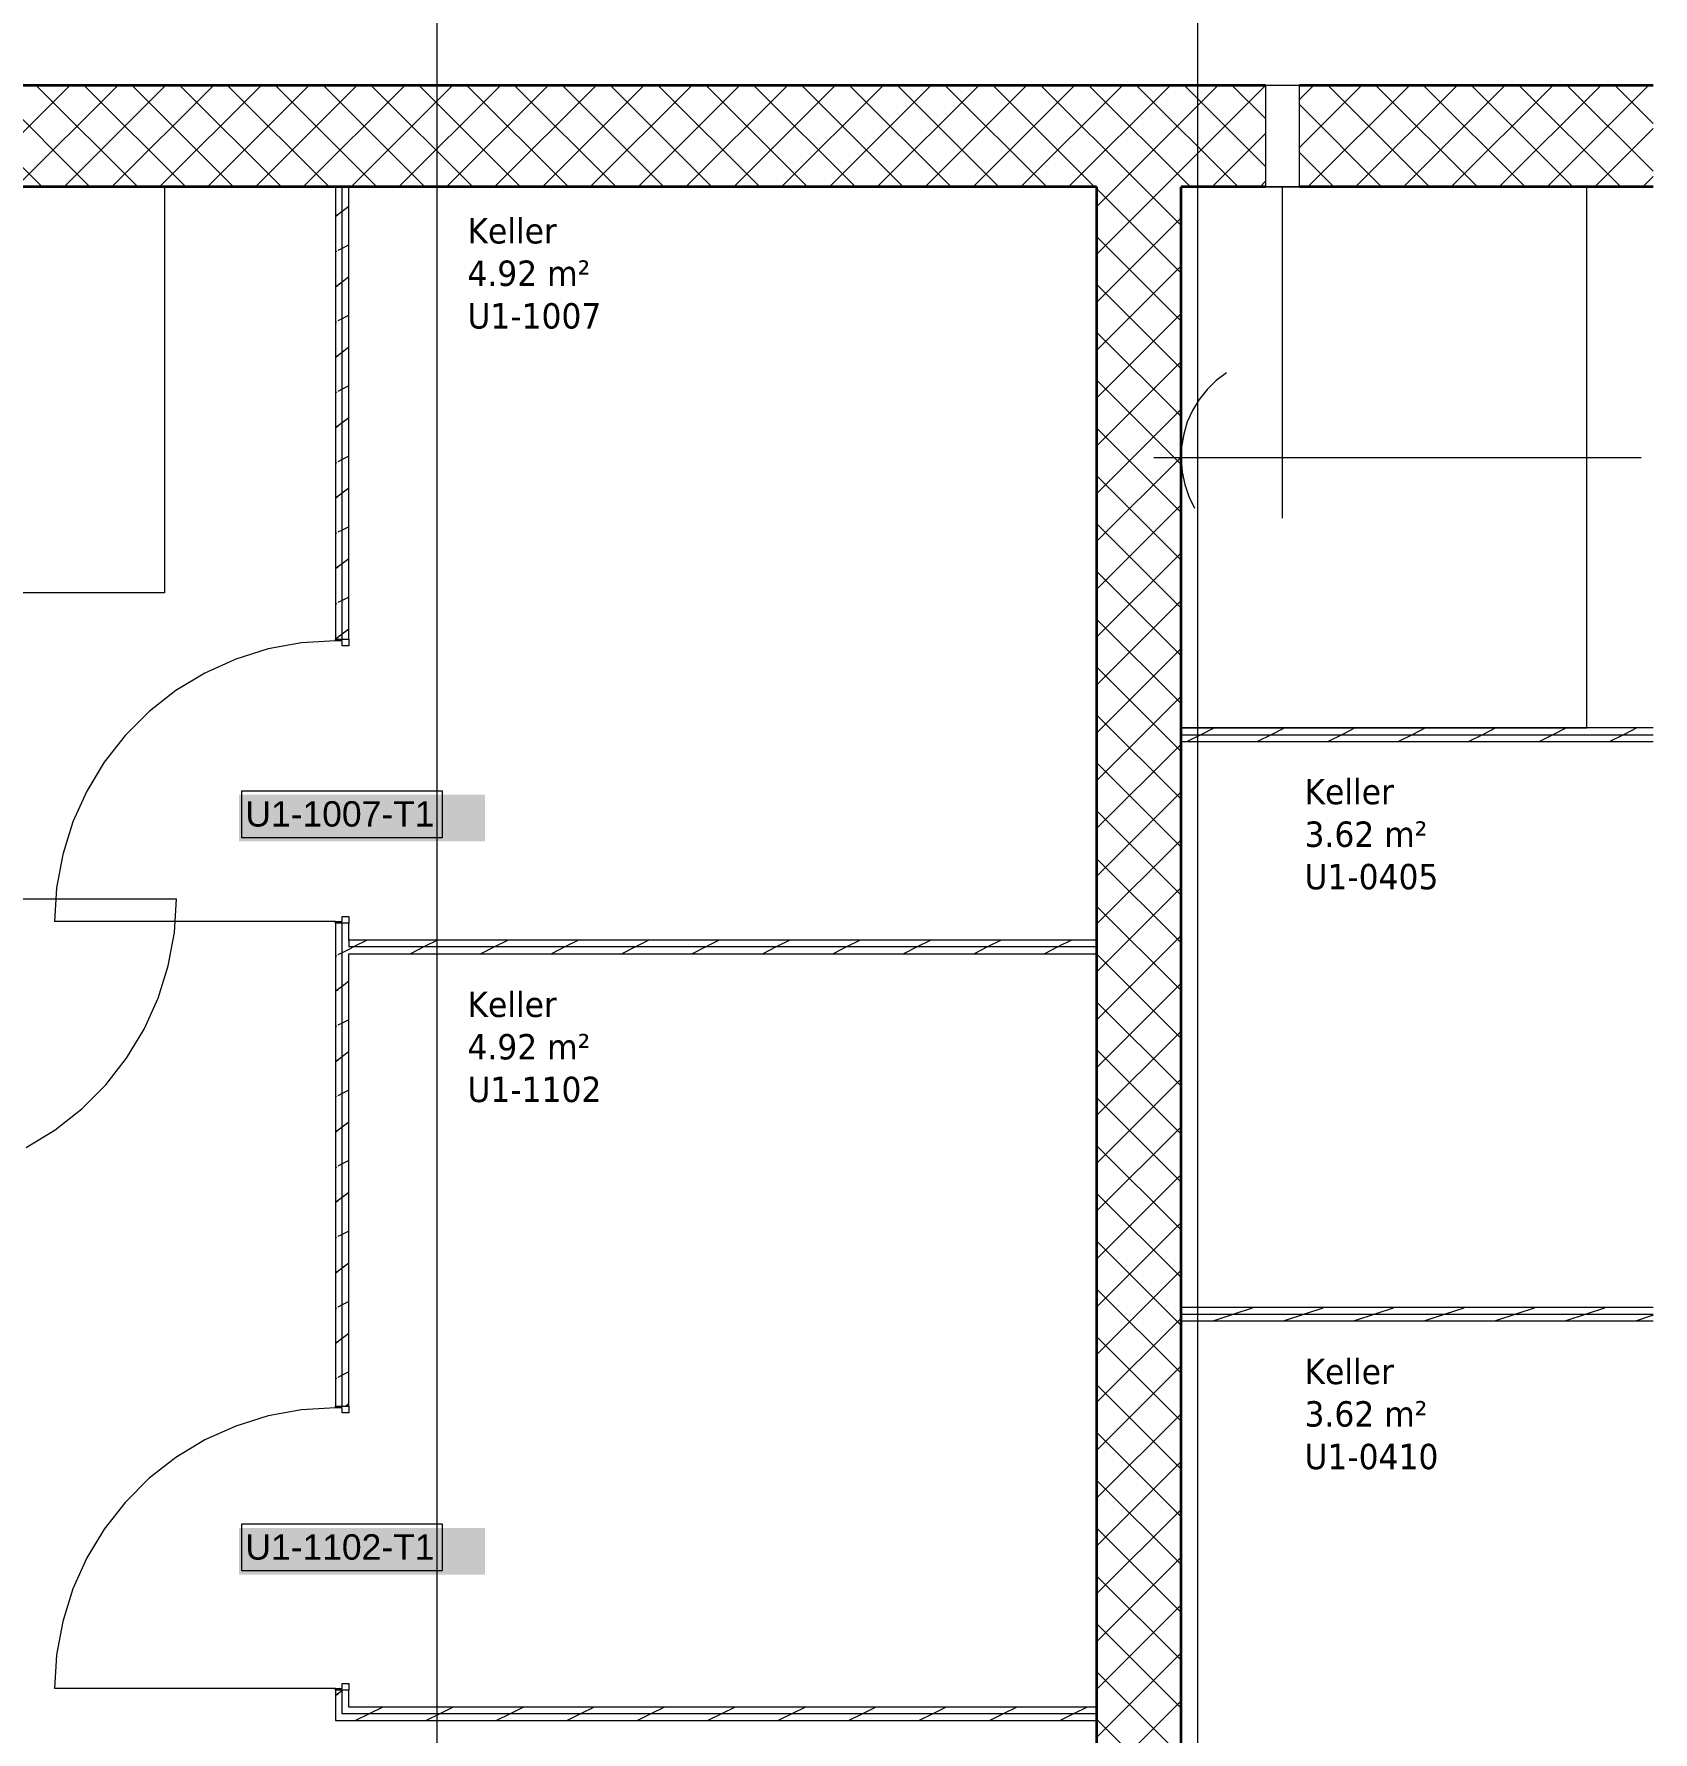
# Model space of a CAD drawing. Extents: x -882 to 613, y -179 to 707.
# Drawn here: x 296.1 to 391.8, y 466.9 to 567.3 of the extents above; entities that cross this region are included whole.
import ezdxf
from ezdxf.lldxf.tags import DXFTag

# ---------------------------------------------------------------- set-up
doc = ezdxf.new("R2010")
doc.units = 0
doc.layers.get('0').update_dxf_attribs({"lineweight": 13})
for name, color, linetype, lineweight in [('A-AREA-____-IDEN', 7, 'Continuous', 5), ('A-DETL-____-HDLN', 7, '_Verdeckte Linien_', 9), ('A-DETL-GENF-HDLN', 7, '_Verdeckte Linien_', 9), ('A-DOOR-____-IDEN', 7, 'Continuous', 5), ('A-DOOR-FRAM-MCUT', 7, 'Continuous', 9), ('A-DOOR-OPNG-OTLN', 7, 'Continuous', 9), ('A-WALL-____-MCUT', 7, 'Continuous', 35), ('A-WALL-____-PATT', 7, 'Continuous', 35), ('A-WALL-FNSH-MCUT', 7, 'Continuous', 35), ('M-HVAC-DUCT-OTLN', 7, 'Continuous', 9), ('Q-SPCQ-____-HDLN', 7, '_Verdeckte Linien_', 9), ('S-GRID-____-OTLN', 7, 'Continuous', 5)]:
    doc.layers.add(name, color=color, linetype=linetype, lineweight=lineweight)
doc.styles.get("Standard").update_dxf_attribs({"font": 'arial.ttf'})
tags = doc.linetypes.add('_Rasterlinie_', pattern=[0.375, 0.2, -0.05, 0.075, -0.05]).pattern_tags.tags
tags[10:11] = [DXFTag(74, 4), DXFTag(75, 0), DXFTag(340, '0'), DXFTag(46, 1.0), DXFTag(50, 0.0), DXFTag(44, 0.0), DXFTag(45, 0.0)]
tags[8:9] = [DXFTag(74, 4), DXFTag(75, 0), DXFTag(340, '0'), DXFTag(46, 1.0), DXFTag(50, 0.0), DXFTag(44, 0.0), DXFTag(45, 0.0)]
tags[6:7] = [DXFTag(74, 4), DXFTag(75, 0), DXFTag(340, '0'), DXFTag(46, 1.0), DXFTag(50, 0.0), DXFTag(44, 0.0), DXFTag(45, 0.0)]
tags[4:5] = [DXFTag(74, 4), DXFTag(75, 0), DXFTag(340, '0'), DXFTag(46, 1.0), DXFTag(50, 0.0), DXFTag(44, 0.0), DXFTag(45, 0.0)]
tags = doc.linetypes.add('_Strichpunkt - Fein_', pattern=[0.2, 0.1, -0.05, 0, -0.05]).pattern_tags.tags
tags[10:11] = [DXFTag(74, 4), DXFTag(75, 0), DXFTag(340, '0'), DXFTag(46, 1.0), DXFTag(50, 0.0), DXFTag(44, 0.0), DXFTag(45, 0.0)]
tags[8:9] = [DXFTag(74, 4), DXFTag(75, 0), DXFTag(340, '0'), DXFTag(46, 1.0), DXFTag(50, 0.0), DXFTag(44, 0.0), DXFTag(45, 0.0)]
tags[6:7] = [DXFTag(74, 4), DXFTag(75, 0), DXFTag(340, '0'), DXFTag(46, 1.0), DXFTag(50, 0.0), DXFTag(44, 0.0), DXFTag(45, 0.0)]
tags[4:5] = [DXFTag(74, 4), DXFTag(75, 0), DXFTag(340, '0'), DXFTag(46, 1.0), DXFTag(50, 0.0), DXFTag(44, 0.0), DXFTag(45, 0.0)]
tags = doc.linetypes.add('_Verdeckte Linien_', pattern=[0.15, 0.1, -0.05]).pattern_tags.tags
tags[6:7] = [DXFTag(74, 4), DXFTag(75, 0), DXFTag(340, '0'), DXFTag(46, 1.0), DXFTag(50, 0.0), DXFTag(44, 0.0), DXFTag(45, 0.0)]
tags[4:5] = [DXFTag(74, 4), DXFTag(75, 0), DXFTag(340, '0'), DXFTag(46, 1.0), DXFTag(50, 0.0), DXFTag(44, 0.0), DXFTag(45, 0.0)]

# ---------------------------------------------------------------- blocks, each defined once
blk = doc.blocks.new('Referenz-A0UJ2IESXE', base_point=(-902.38, -164.15))
at = {"layer": 'A-DETL-____-HDLN', "color": 0, "linetype": '_Verdeckte Linien_', "ltscale": 0.13}
for p, q in [((368.89, 564.29), (368.89, 558.29)), ((370.89, 558.29), (370.89, 564.29))]:
    blk.add_line(p, q, dxfattribs=at)
at = {"layer": 'A-DETL-GENF-HDLN', "color": 0, "linetype": '_Verdeckte Linien_', "ltscale": 0.13}
for p, q in [((290.79, 558.29), (303.79, 558.29)), ((303.79, 558.29), (303.79, 534.29)), ((387.89, 558.29), (363.89, 558.29)), ((363.89, 558.29), (363.89, 547.29)), ((369.89, 538.69), (369.89, 558.29)), ((387.89, 526.29), (387.89, 558.29)), ((366.57, 547.29), (365.97, 546.84)), ((365.43, 546.31), (364.96, 545.72)), ((365.97, 546.84), (365.43, 546.31)), ((364.96, 545.72), (364.57, 545.07)), ((364.26, 544.39), (364.05, 543.66)), ((364.57, 545.07), (364.26, 544.39)), ((364.05, 543.66), (363.92, 542.92)), ((362.29, 542.29), (391.09, 542.29)), ((363.92, 542.92), (363.89, 542.17)), ((363.89, 542.17), (363.95, 541.42)), ((363.95, 541.42), (364.11, 540.68)), ((364.11, 540.68), (364.36, 539.97)), ((363.89, 539.29), (363.89, 526.29)), ((364.36, 539.97), (364.69, 539.29)), ((303.79, 534.29), (271.79, 534.29)), ((363.89, 526.29), (387.89, 526.29))]:
    blk.add_line(p, q, dxfattribs=at)
at = {"layer": 'A-DOOR-____-IDEN', "color": 0, "linetype": 'Continuous', "ltscale": 0.13}
for p, q in [((308.37, 522.58), (320.21, 522.58)), ((308.37, 519.8), (308.37, 522.58)), ((320.21, 522.58), (320.21, 519.8)), ((320.21, 519.8), (308.37, 519.8)), ((308.37, 479.23), (320.21, 479.23)), ((308.37, 476.45), (308.37, 479.23)), ((320.21, 479.23), (320.21, 476.45)), ((320.21, 476.45), (308.37, 476.45))]:
    blk.add_line(p, q, dxfattribs=at)
at = {"layer": 'A-DOOR-____-IDEN', "color": 7, "linetype": 'Continuous', "ltscale": 0.13, "true_color": 0xffffff}
for points in [[(308.19, 519.58), (322.73, 519.58), (308.19, 522.34)], [(322.73, 519.58), (308.19, 522.34), (322.73, 522.34)], [(308.19, 476.23), (322.73, 476.23), (308.19, 478.99)], [(322.73, 476.23), (308.19, 478.99), (322.73, 478.99)]]:
    blk.add_solid(points, dxfattribs=at)
at = {"layer": 'A-DOOR-FRAM-MCUT', "color": 0, "linetype": 'Continuous', "ltscale": 0.13}
for p, q in [((313.89, 531.54), (314.69, 531.54)), ((313.89, 531.44), (313.89, 531.54)), ((314.29, 531.44), (313.89, 531.44)), ((314.29, 531.14), (314.29, 531.44)), ((314.69, 531.54), (314.69, 531.14)), ((314.69, 531.14), (314.29, 531.14)), ((314.29, 515.14), (314.69, 515.14)), ((314.29, 514.84), (314.29, 515.14)), ((314.69, 515.14), (314.69, 514.74)), ((313.89, 514.84), (314.29, 514.84)), ((313.89, 514.74), (313.89, 514.84)), ((314.69, 514.74), (313.89, 514.74)), ((313.89, 486.19), (314.69, 486.19)), ((313.89, 486.09), (313.89, 486.19)), ((314.29, 486.09), (313.89, 486.09)), ((314.29, 485.79), (314.29, 486.09)), ((314.69, 486.19), (314.69, 485.79)), ((314.69, 485.79), (314.29, 485.79)), ((313.89, 469.49), (314.29, 469.49)), ((313.89, 469.39), (313.89, 469.49)), ((314.69, 469.39), (313.89, 469.39)), ((314.29, 469.79), (314.69, 469.79)), ((314.29, 469.49), (314.29, 469.79)), ((314.69, 469.79), (314.69, 469.39))]:
    blk.add_line(p, q, dxfattribs=at)
at = {"layer": 'A-DOOR-OPNG-OTLN', "color": 0, "linetype": 'Continuous', "ltscale": 0.13}
for p, q in [((311.89, 531.32), (309.92, 530.96)), ((313.89, 531.44), (311.89, 531.32)), ((308, 530.36), (306.17, 529.54)), ((309.92, 530.96), (308, 530.36)), ((306.17, 529.54), (304.46, 528.5)), ((304.46, 528.5), (302.88, 527.27)), ((302.88, 527.27), (301.46, 525.85)), ((301.46, 525.85), (300.23, 524.27)), ((300.23, 524.27), (299.19, 522.56)), ((299.19, 522.56), (298.37, 520.73)), ((298.37, 520.73), (297.77, 518.81)), ((297.77, 518.81), (297.41, 516.84)), ((287.89, 516.19), (304.49, 516.19)), ((297.41, 516.84), (297.29, 514.84)), ((304.37, 514.19), (304.49, 516.19)), ((313.89, 514.84), (297.29, 514.84)), ((304.01, 512.22), (304.37, 514.19)), ((303.41, 510.31), (304.01, 512.22)), ((302.59, 508.48), (303.41, 510.31)), ((301.55, 506.76), (302.59, 508.48)), ((300.31, 505.18), (301.55, 506.76)), ((298.9, 503.77), (300.31, 505.18)), ((297.32, 502.53), (298.9, 503.77)), ((295.6, 501.49), (297.32, 502.53)), ((313.89, 486.09), (311.89, 485.97)), ((308, 485.01), (306.17, 484.19)), ((309.92, 485.61), (308, 485.01)), ((311.89, 485.97), (309.92, 485.61)), ((306.17, 484.19), (304.46, 483.15)), ((304.46, 483.15), (302.88, 481.92)), ((302.88, 481.92), (301.46, 480.5)), ((301.46, 480.5), (300.23, 478.92)), ((300.23, 478.92), (299.19, 477.21)), ((299.19, 477.21), (298.37, 475.38)), ((298.37, 475.38), (297.77, 473.46)), ((297.77, 473.46), (297.41, 471.49)), ((297.41, 471.49), (297.29, 469.49)), ((313.89, 469.49), (297.29, 469.49))]:
    blk.add_line(p, q, dxfattribs=at)
at = {"layer": 'A-WALL-____-MCUT', "color": 0, "linetype": 'Continuous', "ltscale": 0.35}
for p, q in [((368.89, 564.29), (-640.67, 564.29)), ((391.8, 564.29), (370.89, 564.29)), ((358.89, 558.29), (271.79, 558.29)), ((358.89, 558.29), (358.89, 467.99)), ((363.89, 453.39), (363.89, 558.29)), ((368.89, 558.29), (363.89, 558.29)), ((391.8, 558.29), (370.89, 558.29)), ((358.89, 467.99), (358.89, 453.39))]:
    blk.add_line(p, q, dxfattribs=at)
at = {"layer": 'A-WALL-____-MCUT', "color": 0, "linetype": 'Continuous', "lineweight": 9, "ltscale": 0.13}
for p, q in [((314.29, 531.54), (314.29, 558.29)), ((363.89, 525.89), (391.8, 525.89)), ((314.29, 486.19), (314.29, 514.74)), ((314.69, 513.74), (314.69, 513.34)), ((358.89, 513.34), (314.69, 513.34)), ((363.89, 491.63), (391.8, 491.63)), ((314.29, 467.99), (314.29, 469.39)), ((358.89, 467.99), (314.29, 467.99))]:
    blk.add_line(p, q, dxfattribs=at)
at = {"layer": 'A-WALL-____-PATT', "color": 0, "linetype": 'Continuous', "lineweight": 9, "ltscale": 0.13}
for p, q in [((296.55, 558.29), (290.55, 564.29)), ((292.19, 558.29), (298.19, 564.29)), ((299.38, 558.29), (293.38, 564.29)), ((295.02, 558.29), (301.02, 564.29)), ((302.21, 558.29), (296.21, 564.29)), ((297.85, 558.29), (303.85, 564.29)), ((305.04, 558.29), (299.04, 564.29)), ((300.68, 558.29), (306.68, 564.29)), ((307.87, 558.29), (301.87, 564.29)), ((303.5, 558.29), (309.5, 564.29)), ((310.7, 558.29), (304.7, 564.29)), ((306.33, 558.29), (312.33, 564.29)), ((313.52, 558.29), (307.52, 564.29)), ((309.16, 558.29), (315.16, 564.29)), ((316.35, 558.29), (310.35, 564.29)), ((311.99, 558.29), (317.99, 564.29)), ((319.18, 558.29), (313.18, 564.29)), ((314.82, 558.29), (320.82, 564.29)), ((322.01, 558.29), (316.01, 564.29)), ((317.65, 558.29), (323.65, 564.29)), ((324.84, 558.29), (318.84, 564.29)), ((320.47, 558.29), (326.47, 564.29)), ((327.67, 558.29), (321.67, 564.29)), ((323.3, 558.29), (329.3, 564.29)), ((330.49, 558.29), (324.49, 564.29)), ((326.13, 558.29), (332.13, 564.29)), ((333.32, 558.29), (327.32, 564.29)), ((328.96, 558.29), (334.96, 564.29)), ((336.15, 558.29), (330.15, 564.29)), ((331.79, 558.29), (337.79, 564.29)), ((338.98, 558.29), (332.98, 564.29)), ((334.62, 558.29), (340.62, 564.29)), ((341.81, 558.29), (335.81, 564.29)), ((337.45, 558.29), (343.45, 564.29)), ((344.64, 558.29), (338.64, 564.29)), ((340.27, 558.29), (346.27, 564.29)), ((347.46, 558.29), (341.46, 564.29)), ((343.1, 558.29), (349.1, 564.29)), ((350.29, 558.29), (344.29, 564.29)), ((345.93, 558.29), (351.93, 564.29)), ((353.12, 558.29), (347.12, 564.29)), ((348.76, 558.29), (354.76, 564.29)), ((355.95, 558.29), (349.95, 564.29)), ((351.59, 558.29), (357.59, 564.29)), ((358.78, 558.29), (352.78, 564.29)), ((354.42, 558.29), (360.42, 564.29)), ((361.61, 558.29), (355.61, 564.29)), ((357.24, 558.29), (363.24, 564.29)), ((364.44, 558.29), (358.44, 564.29)), ((360.07, 558.29), (366.07, 564.29)), ((367.26, 558.29), (361.26, 564.29)), ((362.9, 558.29), (368.89, 564.28)), ((368.89, 559.5), (364.09, 564.29)), ((368.89, 562.32), (366.92, 564.29)), ((370.89, 563.45), (371.73, 564.29)), ((370.89, 560.62), (374.56, 564.29)), ((371.39, 558.29), (377.39, 564.29)), ((378.58, 558.29), (372.58, 564.29)), ((374.21, 558.29), (380.21, 564.29)), ((381.41, 558.29), (375.41, 564.29)), ((377.04, 558.29), (383.04, 564.29)), ((384.23, 558.29), (378.23, 564.29)), ((379.87, 558.29), (385.87, 564.29)), ((387.06, 558.29), (381.06, 564.29)), ((382.7, 558.29), (388.7, 564.29)), ((389.89, 558.29), (383.89, 564.29)), ((385.53, 558.29), (391.53, 564.29)), ((391.8, 559.22), (386.72, 564.29)), ((391.8, 562.04), (389.55, 564.29)), ((375.75, 558.29), (370.89, 563.15)), ((365.73, 558.29), (368.89, 561.45)), ((388.36, 558.29), (391.8, 561.73)), ((372.92, 558.29), (370.89, 560.32)), ((358.89, 557.11), (360.07, 558.29)), ((358.89, 554.28), (362.9, 558.29)), ((363.89, 556.01), (361.61, 558.29)), ((368.56, 558.29), (368.89, 558.62)), ((391.19, 558.29), (391.8, 558.9)), ((363.89, 553.18), (358.89, 558.18)), ((314.29, 556.83), (313.89, 556.53)), ((314.03, 556.61), (313.89, 556.53)), ((314.69, 557.13), (314.29, 556.83)), ((358.89, 551.45), (363.89, 556.45)), ((363.89, 550.35), (358.89, 555.35)), ((313.95, 554.46), (313.89, 554.44)), ((314.29, 554.65), (314.03, 554.52)), ((314.69, 554.85), (314.29, 554.65)), ((358.89, 548.62), (363.89, 553.62)), ((314.29, 552.66), (313.89, 552.36)), ((314.03, 552.44), (313.89, 552.37)), ((314.69, 552.96), (314.29, 552.66)), ((363.89, 547.53), (358.89, 552.53)), ((313.95, 550.3), (313.89, 550.27)), ((314.29, 550.49), (314.03, 550.36)), ((314.69, 550.69), (314.29, 550.49)), ((358.89, 545.79), (363.89, 550.79)), ((363.89, 544.7), (358.89, 549.7)), ((314.29, 548.5), (313.89, 548.2)), ((314.03, 548.28), (313.89, 548.2)), ((314.69, 548.8), (314.29, 548.5)), ((358.89, 542.96), (363.89, 547.96)), ((314.29, 546.32), (314.03, 546.19)), ((314.69, 546.52), (314.29, 546.32)), ((363.89, 541.87), (358.89, 546.87)), ((313.96, 546.13), (313.89, 546.11)), ((314.29, 544.33), (313.89, 544.03)), ((314.69, 544.63), (314.29, 544.33)), ((358.89, 540.14), (363.89, 545.14)), ((314.03, 544.11), (313.89, 544.04)), ((363.89, 539.04), (358.89, 544.04)), ((314.69, 542.36), (314.29, 542.16)), ((358.89, 537.31), (363.89, 542.31)), ((313.96, 541.97), (313.89, 541.94)), ((314.29, 542.16), (314.03, 542.03)), ((314.69, 540.47), (314.29, 540.17)), ((363.89, 536.21), (358.89, 541.21)), ((314.29, 540.17), (313.89, 539.87)), ((314.03, 539.95), (313.89, 539.87)), ((358.89, 534.48), (363.89, 539.48)), ((363.89, 533.38), (358.89, 538.38)), ((313.96, 537.8), (313.89, 537.78)), ((314.29, 537.99), (314.03, 537.86)), ((314.69, 538.19), (314.29, 537.99)), ((314.69, 536.3), (314.29, 536)), ((358.89, 531.65), (363.89, 536.65)), ((314.29, 536), (313.89, 535.71)), ((314.03, 535.78), (313.89, 535.71)), ((363.89, 530.56), (358.89, 535.56)), ((313.96, 533.64), (313.89, 533.62)), ((314.29, 533.83), (314.03, 533.7)), ((314.69, 534.03), (314.29, 533.83)), ((358.89, 528.82), (363.89, 533.82)), ((363.89, 527.73), (358.89, 532.73)), ((314.29, 531.84), (313.89, 531.54)), ((314.03, 531.62), (313.89, 531.55)), ((314.69, 532.14), (314.29, 531.84)), ((358.89, 525.99), (363.89, 530.99)), ((363.89, 524.9), (358.89, 529.9)), ((358.89, 523.17), (363.89, 528.17)), ((363.89, 522.07), (358.89, 527.07)), ((365.86, 526.29), (365.06, 525.89)), ((370.02, 526.29), (369.22, 525.89)), ((374.19, 526.29), (373.39, 525.89)), ((378.35, 526.29), (377.55, 525.89)), ((382.51, 526.29), (381.71, 525.89)), ((386.68, 526.29), (385.88, 525.89)), ((390.84, 526.29), (390.04, 525.89)), ((358.89, 520.34), (363.89, 525.34)), ((365.06, 525.89), (364.26, 525.49)), ((369.22, 525.89), (368.42, 525.49)), ((373.39, 525.89), (372.59, 525.49)), ((377.55, 525.89), (376.75, 525.49)), ((381.71, 525.89), (380.91, 525.49)), ((385.88, 525.89), (385.08, 525.49)), ((390.04, 525.89), (389.24, 525.49)), ((363.89, 519.24), (358.89, 524.24)), ((358.89, 517.51), (363.89, 522.51)), ((363.89, 516.41), (358.89, 521.41)), ((358.89, 514.68), (363.89, 519.68)), ((363.89, 513.58), (358.89, 518.58)), ((358.89, 511.85), (363.89, 516.85)), ((363.89, 510.76), (358.89, 515.76)), ((314.69, 513.2), (314.29, 513)), ((314.97, 513.34), (314.69, 513.2)), ((315.77, 513.74), (314.97, 513.34)), ((319.13, 513.34), (318.33, 512.94)), ((319.93, 513.74), (319.13, 513.34)), ((323.3, 513.34), (322.5, 512.94)), ((324.1, 513.74), (323.3, 513.34)), ((327.46, 513.34), (326.66, 512.94)), ((328.26, 513.74), (327.46, 513.34)), ((331.63, 513.34), (330.83, 512.94)), ((332.43, 513.74), (331.63, 513.34)), ((335.79, 513.34), (334.99, 512.94)), ((336.59, 513.74), (335.79, 513.34)), ((339.96, 513.34), (339.16, 512.94)), ((340.76, 513.74), (339.96, 513.34)), ((344.12, 513.34), (343.32, 512.94)), ((344.92, 513.74), (344.12, 513.34)), ((348.29, 513.34), (347.49, 512.94)), ((349.09, 513.74), (348.29, 513.34)), ((352.45, 513.34), (351.65, 512.94)), ((353.25, 513.74), (352.45, 513.34)), ((356.61, 513.34), (355.81, 512.94)), ((357.41, 513.74), (356.61, 513.34)), ((358.89, 509.02), (363.89, 514.02)), ((313.96, 512.81), (313.89, 512.79)), ((314.29, 513), (314.03, 512.87)), ((363.89, 507.93), (358.89, 512.93)), ((314.69, 511.31), (314.29, 511.01)), ((358.89, 506.2), (363.89, 511.2)), ((314.29, 511.01), (313.89, 510.72)), ((314.03, 510.79), (313.89, 510.72)), ((363.89, 505.1), (358.89, 510.1)), ((313.96, 508.65), (313.89, 508.63)), ((314.29, 508.84), (314.03, 508.71)), ((314.69, 509.04), (314.29, 508.84)), ((358.89, 503.37), (363.89, 508.37)), ((314.69, 507.15), (314.29, 506.85)), ((363.89, 502.27), (358.89, 507.27)), ((314.03, 506.63), (313.89, 506.56)), ((314.29, 506.85), (313.9, 506.55)), ((358.89, 500.54), (363.89, 505.54)), ((313.96, 504.49), (313.89, 504.46)), ((314.29, 504.67), (314.03, 504.54)), ((314.69, 504.87), (314.29, 504.67)), ((363.89, 499.44), (358.89, 504.44)), ((314.03, 502.46), (313.89, 502.39)), ((314.29, 502.68), (313.9, 502.39)), ((314.69, 502.98), (314.29, 502.68)), ((358.89, 497.71), (363.89, 502.71)), ((363.89, 496.61), (358.89, 501.61)), ((313.96, 500.32), (313.89, 500.3)), ((314.29, 500.51), (314.03, 500.38)), ((314.69, 500.71), (314.29, 500.51)), ((358.89, 494.88), (363.89, 499.88)), ((314.03, 498.3), (313.89, 498.23)), ((314.29, 498.52), (313.9, 498.22)), ((314.69, 498.82), (314.29, 498.52)), ((363.89, 493.79), (358.89, 498.79)), ((358.89, 492.05), (363.89, 497.05)), ((313.96, 496.16), (313.89, 496.13)), ((314.29, 496.34), (314.03, 496.21)), ((314.69, 496.54), (314.29, 496.34)), ((363.89, 490.96), (358.89, 495.96)), ((314.03, 494.13), (313.89, 494.06)), ((314.29, 494.35), (313.9, 494.06)), ((314.69, 494.65), (314.29, 494.35)), ((358.89, 489.22), (363.89, 494.22)), ((363.89, 488.13), (358.89, 493.13)), ((314.29, 492.18), (314.03, 492.05)), ((314.69, 492.38), (314.29, 492.18)), ((313.96, 491.99), (313.89, 491.97)), ((358.89, 486.4), (363.89, 491.4)), ((363.94, 491.99), (363.89, 491.98)), ((367.02, 491.63), (365.82, 491.23)), ((368.1, 491.99), (367.02, 491.63)), ((371.18, 491.63), (369.98, 491.23)), ((372.27, 491.99), (371.18, 491.63)), ((375.35, 491.63), (374.15, 491.23)), ((376.43, 491.99), (375.35, 491.63)), ((379.51, 491.63), (378.31, 491.23)), ((380.6, 491.99), (379.51, 491.63)), ((383.68, 491.63), (382.48, 491.23)), ((384.76, 491.99), (383.68, 491.63)), ((387.84, 491.63), (386.64, 491.23)), ((388.93, 491.99), (387.84, 491.63)), ((391.8, 491.56), (390.81, 491.23)), ((314.29, 490.19), (313.9, 489.89)), ((314.69, 490.49), (314.29, 490.19)), ((363.89, 485.3), (358.89, 490.3)), ((314.03, 489.97), (313.89, 489.9)), ((314.29, 488.01), (314.03, 487.88)), ((314.69, 488.21), (314.29, 488.01)), ((358.89, 483.57), (363.89, 488.57)), ((313.96, 487.83), (313.89, 487.8)), ((363.89, 482.47), (358.89, 487.47)), ((314.69, 486.32), (314.51, 486.19)), ((358.89, 480.74), (363.89, 485.74)), ((363.89, 479.64), (358.89, 484.64)), ((358.89, 477.91), (363.89, 482.91)), ((363.89, 476.82), (358.89, 481.82)), ((358.89, 475.08), (363.89, 480.08)), ((363.89, 473.99), (358.89, 478.99)), ((358.89, 472.25), (363.89, 477.25)), ((363.89, 471.16), (358.89, 476.16)), ((358.89, 469.43), (363.89, 474.43)), ((363.89, 468.33), (358.89, 473.33)), ((358.89, 466.6), (363.89, 471.6)), ((363.89, 465.5), (358.89, 470.5)), ((314.03, 469.14), (313.89, 469.07)), ((314.29, 469.36), (313.9, 469.07)), ((314.33, 469.39), (314.29, 469.36)), ((315.89, 467.99), (315.09, 467.59)), ((316.69, 468.39), (315.89, 467.99)), ((320.06, 467.99), (319.26, 467.59)), ((320.86, 468.39), (320.06, 467.99)), ((324.22, 467.99), (323.42, 467.59)), ((325.02, 468.39), (324.22, 467.99)), ((328.39, 467.99), (327.59, 467.59)), ((329.19, 468.39), (328.39, 467.99)), ((332.55, 467.99), (331.75, 467.59)), ((333.35, 468.39), (332.55, 467.99)), ((336.72, 467.99), (335.92, 467.59)), ((337.52, 468.39), (336.72, 467.99)), ((340.88, 467.99), (340.08, 467.59)), ((341.68, 468.39), (340.88, 467.99)), ((345.05, 467.99), (344.25, 467.59)), ((345.85, 468.39), (345.05, 467.99)), ((349.21, 467.99), (348.41, 467.59)), ((350.01, 468.39), (349.21, 467.99)), ((353.38, 467.99), (352.58, 467.59)), ((354.18, 468.39), (353.38, 467.99)), ((357.54, 467.99), (356.74, 467.59)), ((358.34, 468.39), (357.54, 467.99)), ((358.89, 463.77), (363.89, 468.77)), ((363.89, 462.67), (358.89, 467.67))]:
    blk.add_line(p, q, dxfattribs=at)
at = {"layer": 'A-WALL-FNSH-MCUT', "color": 0, "linetype": 'Continuous', "lineweight": 9, "ltscale": 0.13}
for p, q in [((313.89, 558.29), (313.89, 531.54)), ((314.69, 531.54), (314.69, 558.29)), ((313.89, 531.54), (314.69, 531.54)), ((391.8, 526.29), (363.89, 526.29)), ((363.89, 525.49), (391.8, 525.49)), ((313.89, 514.74), (313.89, 486.19)), ((314.69, 514.74), (313.89, 514.74)), ((314.69, 513.74), (314.69, 514.74)), ((358.89, 513.74), (314.69, 513.74)), ((314.69, 486.19), (314.69, 512.94)), ((314.69, 512.94), (358.89, 512.94)), ((391.8, 492.03), (363.89, 492.03)), ((363.89, 491.23), (391.8, 491.23)), ((313.89, 486.19), (314.69, 486.19)), ((313.89, 469.39), (313.89, 467.59)), ((314.69, 469.39), (313.89, 469.39)), ((314.69, 468.39), (314.69, 469.39)), ((358.89, 468.39), (314.69, 468.39)), ((313.89, 467.59), (358.89, 467.59))]:
    blk.add_line(p, q, dxfattribs=at)
at = {"layer": 'M-HVAC-DUCT-OTLN', "color": 0, "linetype": '_Strichpunkt - Fein_', "ltscale": 0.13}
for p, q in [((370.89, 564.29), (368.89, 564.29)), ((368.89, 558.29), (370.89, 558.29))]:
    blk.add_line(p, q, dxfattribs=at)
at = {"layer": 'Q-SPCQ-____-HDLN', "color": 0, "linetype": '_Verdeckte Linien_', "ltscale": 0.13}
blk.add_line((363.89, 542.29), (387.89, 542.29), dxfattribs=at)
at = {"layer": 'S-GRID-____-OTLN', "color": 0, "linetype": '_Rasterlinie_', "ltscale": 0.13}
for p, q in [((319.89, 680.29), (319.89, 273.68)), ((364.89, -116.81), (364.89, 660.29))]:
    blk.add_line(p, q, dxfattribs=at)
at = {"layer": 'A-AREA-____-IDEN', "color": 0, "linetype": 'Continuous', "ltscale": 0.13, "char_height": 1.5, "attachment_point": 1}
for s, insert in [('{\\W0.9;\\fVerdana;Keller}', (321.7, 556.44)), ('{\\W0.9;\\fVerdana;4.92 m²}', (321.7, 553.93)), ('{\\W0.9;\\fVerdana;U1-1007}', (321.7, 551.41)), ('{\\W0.9;\\fVerdana;Keller}', (371.19, 523.28)), ('{\\W0.9;\\fVerdana;3.62 m²}', (371.19, 520.76)), ('{\\W0.9;\\fVerdana;U1-0405}', (371.19, 518.25)), ('{\\W0.9;\\fVerdana;Keller}', (321.7, 510.7)), ('{\\W0.9;\\fVerdana;4.92 m²}', (321.7, 508.19)), ('{\\W0.9;\\fVerdana;U1-1102}', (321.7, 505.67)), ('{\\W0.9;\\fVerdana;Keller}', (371.19, 488.99)), ('{\\W0.9;\\fVerdana;3.62 m²}', (371.19, 486.48)), ('{\\W0.9;\\fVerdana;U1-0410}', (371.19, 483.96))]:
    blk.add_mtext(s, dxfattribs=dict(at, insert=insert))
at = {"layer": 'A-DOOR-____-IDEN', "color": 0, "linetype": 'Continuous', "ltscale": 0.13, "char_height": 1.5, "attachment_point": 1}
for s, insert in [('{\\fArial;U1-1007-T1}', (308.57, 521.96)), ('{\\fArial;U1-1102-T1}', (308.57, 478.61))]:
    blk.add_mtext(s, dxfattribs=dict(at, insert=insert))

msp = doc.modelspace()

# ---------------------------------------------------------------- block references
at = {"color": 9, "lineweight": 25, "ltscale": 0.25, "true_color": 0xc0c0c0}
msp.add_blockref('Referenz-A0UJ2IESXE', (-902.38, -164.15), dxfattribs=at)

doc.saveas('drawing.dxf')
